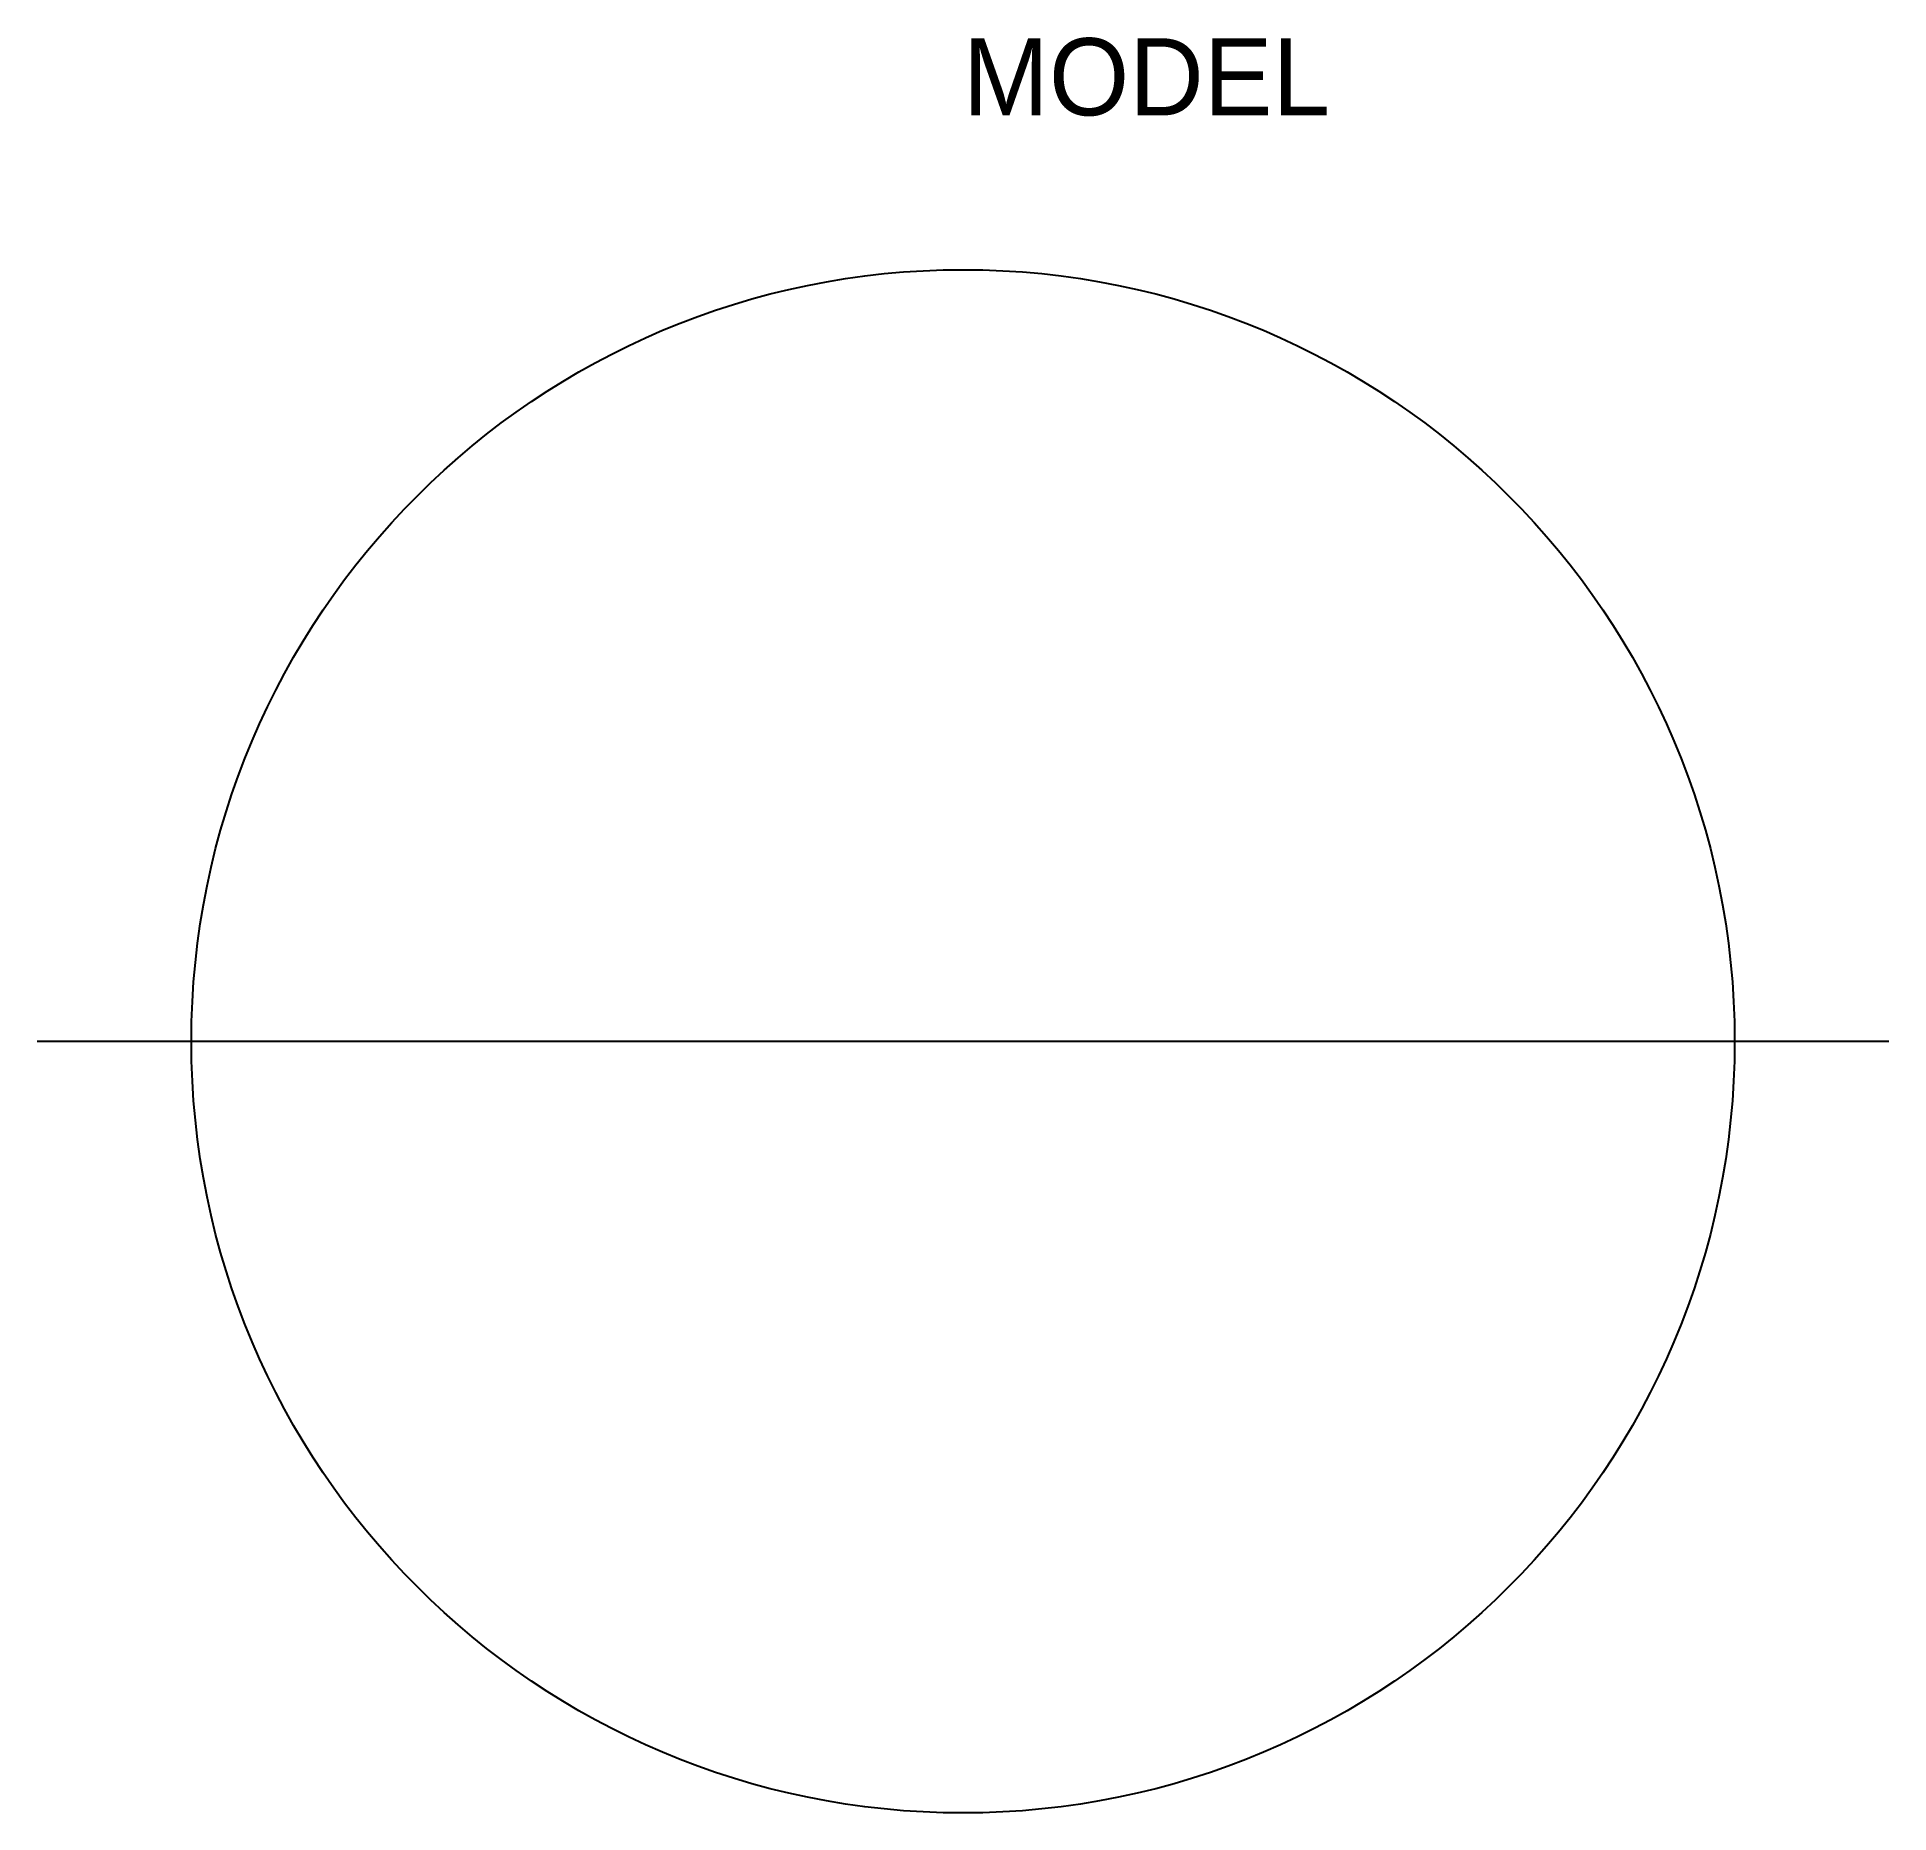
# Model space of a CAD drawing. Extents: x -60 to 60, y -50 to 65.
import ezdxf

# ---------------------------------------------------------------- set-up
doc = ezdxf.new("R2010")
doc.units = 0
doc.layers.get('0').update_dxf_attribs({"linetype": 'CONTINUOUS'})

msp = doc.modelspace()

# ---------------------------------------------------------------- linework, layer by layer
msp.add_line((-60, 0), (60, 0))
msp.add_circle((0, 0), 50)

# ---------------------------------------------------------------- texts
msp.add_text('MODEL', height=5).set_placement((0, 60))

doc.saveas('drawing.dxf')
